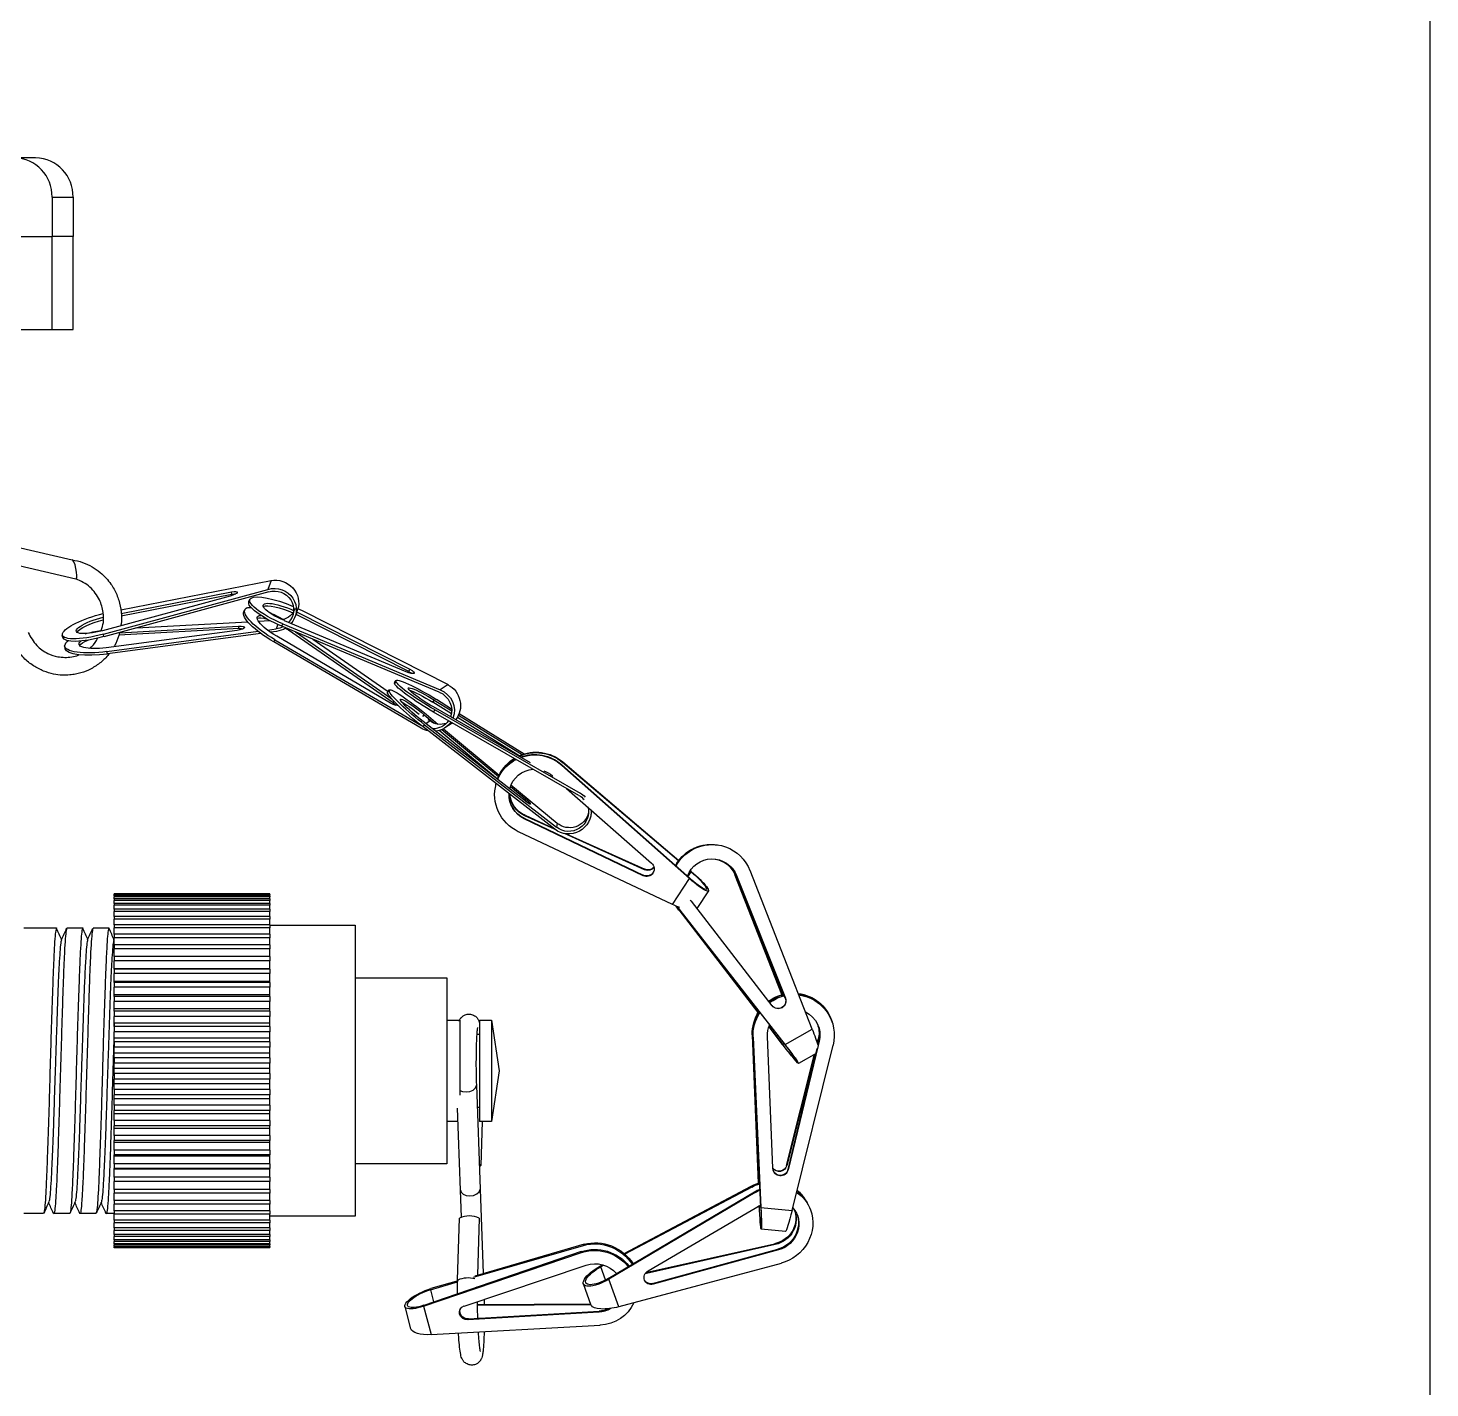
# Model space of a CAD drawing. Header units: millimetres. Extents: x 8981 to 59433, y 5244 to 14154.
# Drawn here: x 17029.5 to 17136.5, y 10704.1 to 10807.8 of the extents above; entities that cross this region are included whole.
import ezdxf

# ---------------------------------------------------------------- set-up
doc = ezdxf.new("R2010")
doc.units = ezdxf.units.MM
doc.layers.add('1实线层', color=7, linetype='Continuous', lineweight=30)

# ---------------------------------------------------------------- blocks, each defined once
blk = doc.blocks.new('G$C382E7B68')
at = {"layer": '1实线层', "color": 0, "linetype": 'Continuous', "lineweight": 25}
for p, q in [((26.15, 64.55), (24.56, 64.55)), ((27.41, 61.55), (27.41, 58.55)), ((27.41, 61.55), (29.01, 61.55)), ((29.01, 61.55), (29.01, 58.55)), ((25.03, 58.55), (27.41, 58.55)), ((29.01, 58.55), (27.41, 58.55)), ((27.41, 51.45), (27.41, 58.55)), ((29.01, 51.45), (29.01, 58.55)), ((25.03, 51.45), (27.41, 51.45)), ((27.41, 51.45), (29.01, 51.45)), ((21.04, 35.7), (28.95, 33.88)), ((29.22, 32.41), (21.31, 34.23)), ((32.65, 30.06), (44.11, 32.29)), ((44.11, 32.29), (43.87, 31.62)), ((40.98, 31.1), (31.26, 28.46)), ((31.32, 28.2), (43.87, 31.62)), ((43.93, 31.44), (31.36, 28.01)), ((32.68, 29.78), (41.09, 31.43)), ((41.13, 31.24), (32.68, 29.58)), ((41.13, 31.24), (41.09, 31.43)), ((42.03, 29.91), (42.11, 30.08)), ((42.29, 30.21), (42.14, 30.12)), ((42.42, 30.69), (42.5, 30.86)), ((46.13, 30.09), (45.95, 29.55)), ((46.54, 29.97), (57.61, 24.35)), ((33.84, 28.69), (42.34, 29.15)), ((43.15, 29.19), (44.02, 29.24)), ((44.62, 28.94), (44.5, 28.61)), ((44.92, 28.81), (45.01, 28.99)), ((45.01, 28.99), (57.01, 23.96)), ((54.41, 25.33), (45.13, 29.23)), ((46.03, 29.7), (46.11, 29.87)), ((54.62, 25.35), (46.03, 29.7)), ((46.11, 29.87), (54.7, 25.52)), ((28.23, 27.94), (28.19, 28.13)), ((31.36, 28.01), (31.32, 28.2)), ((41.52, 28.49), (31.53, 27.17)), ((31.59, 26.88), (43.12, 28.42)), ((43.34, 28.25), (31.63, 26.69)), ((41.67, 28.63), (32.5, 28.12)), ((32.54, 28.31), (41.63, 28.82)), ((41.67, 28.63), (41.63, 28.82)), ((43.84, 28.52), (44.5, 28.61)), ((44.53, 28.41), (44.06, 28.35)), ((53.22, 22.94), (44.54, 28.05)), ((56.94, 23.78), (44.92, 28.81)), ((45.44, 28.51), (45.47, 28.58)), ((53.43, 22.96), (45.44, 28.51)), ((45.97, 28.38), (53.31, 23.27)), ((47.3, 27.82), (53.03, 23.82)), ((28.42, 27.49), (28.36, 27.32)), ((28.41, 27.09), (28.37, 27.28)), ((31.63, 26.69), (31.59, 26.88)), ((44.32, 27.61), (44.41, 27.78)), ((55.55, 21.03), (44.32, 27.61)), ((44.41, 27.78), (55.53, 21.26)), ((53.59, 24.6), (53.64, 24.67)), ((54.62, 25.35), (54.7, 25.52)), ((53, 23.77), (53.05, 23.84)), ((53.13, 23.95), (53.12, 23.87)), ((53.53, 24.51), (53.52, 24.44)), ((57.61, 24.35), (57.01, 23.96)), ((53.43, 22.96), (53.49, 23.08)), ((56.45, 23.01), (56.56, 23.17)), ((57.87, 22.13), (56.45, 23.01)), ((63.91, 18.39), (56.49, 22.65)), ((56.56, 23.17), (57.89, 22.35)), ((56.73, 23.23), (57.88, 22.51)), ((55.69, 21.93), (55.78, 22.06)), ((63.49, 15.48), (55.71, 21.54)), ((55.78, 22.06), (56.56, 21.41)), ((56.24, 21.58), (55.92, 21.37)), ((55.93, 22.1), (56.84, 21.34)), ((56.06, 21.7), (56.24, 21.58)), ((56.5, 22.26), (56.62, 22.42)), ((67.59, 15.9), (56.5, 22.26)), ((56.62, 22.42), (67.69, 16.07)), ((63.03, 18.92), (58.32, 21.85)), ((58.41, 22.02), (63.25, 19.02)), ((58.46, 22.15), (63.41, 19.07)), ((55.7, 21.13), (55.82, 21.29)), ((65.75, 13.32), (55.7, 21.13)), ((55.82, 21.29), (65.87, 13.47)), ((61.38, 17.14), (56.93, 20.85)), ((57.14, 20.93), (61.46, 17.34)), ((57.26, 20.99), (61.51, 17.45)), ((57.84, 21.36), (57.36, 21.05)), ((66.29, 18.19), (66.3, 18.23)), ((76.02, 9.55), (66.29, 18.19)), ((66.3, 18.23), (76.04, 9.58)), ((66.35, 18.42), (66.36, 18.46)), ((75.18, 10.9), (66.35, 18.42)), ((66.36, 18.46), (75.2, 10.93)), ((61.55, 17.52), (61.87, 18.01)), ((65.56, 17.39), (65.61, 17.35)), ((61.25, 16.68), (61.26, 16.71)), ((62.37, 16.58), (63.51, 15.64)), ((62.41, 16.7), (65.92, 13.78)), ((66.65, 16.43), (73.13, 10.74)), ((67.7, 16.08), (67.69, 16.07)), ((63.43, 15.52), (63.51, 15.64)), ((63.41, 14.12), (63.42, 14.16)), ((72.49, 9.77), (63.41, 14.12)), ((63.42, 14.16), (72.5, 9.81)), ((63.47, 14.35), (63.48, 14.38)), ((65.73, 13.33), (63.47, 14.35)), ((63.48, 14.38), (65.62, 13.41)), ((68.54, 14.68), (68.51, 14.42)), ((74.73, 7.58), (62.97, 13.13)), ((65.92, 13.78), (65.87, 13.47)), ((72.6, 10.23), (66.49, 12.99)), ((66.61, 12.97), (72.61, 10.26)), ((75.91, 11.6), (76.42, 11.89)), ((78.15, 12.12), (78.16, 12.12)), ((78.2, 12.11), (78.22, 12.11)), ((72.49, 9.77), (72.5, 9.81)), ((72.6, 10.23), (72.61, 10.26)), ((75.91, 9.69), (76.16, 10.07)), ((76.16, 10.07), (76.07, 10.14)), ((76.09, 10.17), (76.16, 10.11)), ((79.53, 9.8), (79.52, 9.8)), ((83.07, 0.7), (79.52, 9.8)), ((79.53, 9.8), (83.08, 0.7)), ((79.61, 9.78), (79.6, 9.79)), ((83.33, 0.44), (79.6, 9.79)), ((79.61, 9.78), (83.34, 0.44)), ((85.39, -1.93), (80.64, 10.17)), ((74.73, 7.58), (76.02, 9.55)), ((77.47, 8.61), (76.59, 7.28)), ((44.02, 8.39), (32.15, 8.39)), ((32.15, 8.36), (32.15, 8.39)), ((44.02, 8.36), (32.15, 8.36)), ((32.15, 8.36), (32.15, 8.33)), ((44.02, 8.33), (32.15, 8.33)), ((32.15, 8.23), (32.15, 8.33)), ((44.02, 8.23), (32.15, 8.23)), ((32.15, 8.23), (32.15, 8.16)), ((44.02, 8.16), (32.15, 8.16)), ((32.15, 8), (32.15, 8.16)), ((44.02, 8), (32.15, 8)), ((32.15, 8), (32.15, 7.89)), ((44.02, 7.89), (32.15, 7.89)), ((32.15, 7.66), (32.15, 7.89)), ((44.02, 7.66), (32.15, 7.66)), ((32.15, 7.66), (32.15, 7.52)), ((44.02, 7.52), (32.15, 7.52)), ((32.15, 7.21), (32.15, 7.52)), ((44.02, 8.36), (44.02, 8.39)), ((44.02, 8.36), (44.02, 8.33)), ((44.02, 8.23), (44.02, 8.33)), ((44.02, 8.23), (44.02, 8.16)), ((44.02, 8), (44.02, 8.16)), ((44.02, 8), (44.02, 7.89)), ((44.02, 7.66), (44.02, 7.89)), ((44.02, 7.66), (44.02, 7.52)), ((44.02, 7.21), (44.02, 7.52)), ((82.32, -0.15), (76.17, 7.83)), ((44.02, 7.21), (32.15, 7.21)), ((32.15, 7.21), (32.15, 7.04)), ((44.02, 7.04), (32.15, 7.04)), ((32.15, 6.67), (32.15, 7.04)), ((44.02, 6.67), (32.15, 6.67)), ((32.15, 6.67), (32.15, 6.46)), ((44.02, 6.46), (32.15, 6.46)), ((32.15, 6.03), (32.15, 6.46)), ((44.02, 7.21), (44.02, 7.04)), ((44.02, 6.67), (44.02, 7.04)), ((44.02, 6.67), (44.02, 6.46)), ((44.02, 6.03), (44.02, 6.46)), ((75.23, 7.16), (75.21, 7.16)), ((75.21, 7.16), (81.26, -0.68)), ((81.26, -0.67), (75.23, 7.16)), ((75.31, 7.15), (75.3, 7.15)), ((75.3, 7.15), (83.31, -3.12)), ((83.31, -3.11), (75.31, 7.15)), ((25.25, 5.79), (25.75, 5.79)), ((25.75, 5.79), (26.54, 5.79)), ((26.54, 5.79), (27.75, 5.79)), ((28.54, 5.79), (29.75, 5.79)), ((30.54, 5.79), (31.75, 5.79)), ((44.02, 6.03), (32.15, 6.03)), ((32.15, 6.03), (32.15, 5.8)), ((44.02, 5.8), (32.15, 5.8)), ((32.15, 5.31), (32.15, 5.8)), ((44.02, 6.03), (44.02, 5.8)), ((44.02, 5.99), (50.52, 5.99)), ((44.02, 5.31), (44.02, 5.8)), ((50.52, 5.99), (50.52, -16.21)), ((32.12, 4.89), (32.15, 4.95)), ((44.02, 5.31), (32.15, 5.31)), ((32.15, 5.31), (32.15, 5.04)), ((44.02, 5.04), (32.15, 5.04)), ((32.15, 4.49), (32.15, 5.04)), ((44.02, 4.49), (32.15, 4.49)), ((32.15, 4.49), (32.15, 4.2)), ((44.02, 5.31), (44.02, 5.04)), ((44.02, 4.49), (44.02, 5.04)), ((44.02, 4.49), (44.02, 4.2)), ((44.02, 4.2), (32.15, 4.2)), ((32.15, 3.61), (32.15, 4.2)), ((44.02, 3.61), (32.15, 3.61)), ((32.15, 3.61), (32.15, 3.29)), ((44.02, 3.29), (32.15, 3.29)), ((32.15, 2.67), (32.15, 3.29)), ((44.02, 3.61), (44.02, 4.2)), ((44.02, 3.61), (44.02, 3.29)), ((44.02, 2.67), (44.02, 3.29)), ((44.02, 2.67), (32.15, 2.67)), ((32.15, 2.65), (32.15, 2.67)), ((44.02, 2.65), (32.15, 2.65)), ((32.15, 2.65), (32.15, 2.31)), ((44.02, 2.31), (32.15, 2.31)), ((32.15, 1.71), (32.15, 2.31)), ((44.02, 2.65), (44.02, 2.67)), ((44.02, 2.65), (44.02, 2.31)), ((44.02, 1.71), (44.02, 2.31)), ((44.02, 1.71), (32.15, 1.71)), ((32.15, 1.63), (32.15, 1.71)), ((44.02, 1.63), (32.15, 1.63)), ((32.15, 1.63), (32.15, 1.27)), ((44.02, 1.27), (32.15, 1.27)), ((32.15, 0.69), (32.15, 1.27)), ((44.02, 1.63), (44.02, 1.71)), ((44.02, 1.63), (44.02, 1.27)), ((44.02, 0.69), (44.02, 1.27)), ((50.52, 1.99), (57.52, 1.99)), ((57.52, 1.99), (57.52, -12.21)), ((44.02, 0.69), (32.15, 0.69)), ((32.15, 0.55), (32.15, 0.69)), ((44.02, 0.55), (32.15, 0.55)), ((32.15, 0.55), (32.15, 0.17)), ((44.02, 0.17), (32.15, 0.17)), ((32.15, -0.38), (32.15, 0.17)), ((44.02, 0.55), (44.02, 0.69)), ((44.02, 0.55), (44.02, 0.17)), ((44.02, -0.38), (44.02, 0.17)), ((83.34, 0.44), (83.33, 0.44)), ((84.33, 0.76), (84.54, 0.74)), ((84.36, 0.68), (84.56, 0.66)), ((44.02, -0.38), (32.15, -0.38)), ((32.15, -0.57), (32.15, -0.38)), ((44.02, -0.57), (32.15, -0.57)), ((32.15, -0.57), (32.15, -0.96)), ((44.02, -0.96), (32.15, -0.96)), ((32.15, -1.48), (32.15, -0.96)), ((44.02, -0.57), (44.02, -0.38)), ((44.02, -0.57), (44.02, -0.96)), ((44.02, -1.48), (44.02, -0.96)), ((44.02, -1.48), (32.15, -1.48)), ((32.15, -1.73), (32.15, -1.48)), ((44.02, -1.73), (32.15, -1.73)), ((32.15, -1.73), (32.15, -2.13)), ((44.02, -2.13), (32.15, -2.13)), ((32.15, -2.62), (32.15, -2.13)), ((44.02, -1.73), (44.02, -1.48)), ((44.02, -1.73), (44.02, -2.13)), ((44.02, -2.62), (44.02, -2.13)), ((57.52, -1.25), (58.52, -1.25)), ((58.52, -1.25), (58.52, -6.96)), ((60.02, -1.25), (60.92, -1.25)), ((60.02, -1.25), (60.02, -8.98)), ((60.92, -1.25), (61.52, -5.11)), ((60.92, -1.25), (60.92, -8.98)), ((83.13, -3.1), (82.09, -1.75)), ((82.09, -1.76), (83.11, -3.08)), ((83.31, -3.11), (85.39, -1.93)), ((86.85, -1.24), (86.86, -1.26)), ((86.89, -1.37), (86.9, -1.39)), ((44.02, -2.62), (32.15, -2.62)), ((32.15, -2.91), (32.15, -2.62)), ((44.02, -2.91), (32.15, -2.91)), ((32.15, -2.91), (32.15, -3.32)), ((44.02, -2.91), (44.02, -2.62)), ((44.02, -2.91), (44.02, -3.32)), ((59.8, -2.31), (60.02, -2.31)), ((80.83, -2.4), (80.82, -2.38)), ((80.82, -2.38), (81.28, -13.69)), ((81.29, -13.69), (80.83, -2.4)), ((80.88, -2.56), (80.87, -2.54)), ((80.87, -2.54), (81.47, -15.54)), ((81.47, -15.55), (80.88, -2.56)), ((82.38, -12.55), (81.98, -2.5)), ((83.13, -3.1), (83.24, -3.04)), ((85.84, -3.19), (83.55, -12.67)), ((83.85, -15.78), (86.98, -3.15)), ((85.78, -2.99), (85.85, -2.7)), ((85.86, -2.72), (85.79, -3.02)), ((85.84, -3.16), (85.91, -2.86)), ((85.92, -2.88), (85.84, -3.18)), ((85.86, -2.72), (85.85, -2.7)), ((85.92, -2.88), (85.91, -2.86)), ((44.02, -3.32), (32.15, -3.32)), ((32.15, -3.77), (32.15, -3.32)), ((44.02, -3.77), (32.15, -3.77)), ((32.15, -4.12), (32.15, -3.77)), ((44.02, -4.12), (32.15, -4.12)), ((32.15, -4.12), (32.15, -4.53)), ((44.02, -3.77), (44.02, -3.32)), ((44.02, -4.12), (44.02, -3.77)), ((44.02, -4.12), (44.02, -4.53)), ((83.43, -12.33), (85.56, -3.85)), ((85.58, -3.84), (83.44, -12.35)), ((83.54, -12.64), (85.77, -3.42)), ((85.68, -3.78), (84.34, -4.55)), ((44.02, -4.53), (32.15, -4.53)), ((32.15, -4.93), (32.15, -4.53)), ((44.02, -4.93), (32.15, -4.93)), ((32.15, -5.33), (32.15, -4.93)), ((44.02, -5.33), (32.15, -5.33)), ((32.15, -5.33), (32.15, -5.74)), ((44.02, -4.93), (44.02, -4.53)), ((44.02, -5.33), (44.02, -4.93)), ((44.02, -5.33), (44.02, -5.74)), ((61.52, -5.11), (60.92, -8.98)), ((44.02, -5.74), (32.15, -5.74)), ((32.15, -6.1), (32.15, -5.74)), ((44.02, -6.1), (32.15, -6.1)), ((32.15, -6.54), (32.15, -6.1)), ((44.02, -6.1), (44.02, -5.74)), ((44.02, -6.54), (44.02, -6.1)), ((59.77, -6.2), (60.06, -14.14)), ((44.02, -6.54), (32.15, -6.54)), ((32.15, -6.54), (32.15, -6.95)), ((44.02, -6.95), (32.15, -6.95)), ((32.15, -7.26), (32.15, -6.95)), ((44.02, -7.26), (32.15, -7.26)), ((32.15, -7.73), (32.15, -7.26)), ((44.02, -6.54), (44.02, -6.95)), ((44.02, -7.26), (44.02, -6.95)), ((44.02, -7.73), (44.02, -7.26)), ((44.02, -7.73), (32.15, -7.73)), ((32.15, -7.73), (32.15, -8.14)), ((44.02, -8.14), (32.15, -8.14)), ((32.15, -8.4), (32.15, -8.14)), ((44.02, -8.4), (32.15, -8.4)), ((32.15, -8.91), (32.15, -8.4)), ((44.02, -7.73), (44.02, -8.14)), ((44.02, -8.4), (44.02, -8.14)), ((44.02, -8.91), (44.02, -8.4)), ((58.56, -14.22), (58.34, -7.96)), ((60.02, -7.91), (59.83, -7.91)), ((44.02, -8.91), (32.15, -8.91)), ((32.15, -8.91), (32.15, -9.3)), ((44.02, -9.3), (32.15, -9.3)), ((32.15, -9.51), (32.15, -9.3)), ((44.02, -9.51), (32.15, -9.51)), ((32.15, -10.06), (32.15, -9.51)), ((44.02, -8.91), (44.02, -9.3)), ((44.02, -9.51), (44.02, -9.3)), ((44.02, -10.06), (44.02, -9.51)), ((58.37, -8.98), (57.52, -8.98)), ((60.92, -8.98), (60.02, -8.98)), ((60.22, -8.98), (60.12, -12.34)), ((44.02, -10.06), (32.15, -10.06)), ((32.15, -10.06), (32.15, -10.44)), ((44.02, -10.44), (32.15, -10.44)), ((32.15, -10.59), (32.15, -10.44)), ((44.02, -10.59), (32.15, -10.59)), ((32.15, -11.16), (32.15, -10.59)), ((44.02, -10.06), (44.02, -10.44)), ((44.02, -10.59), (44.02, -10.44)), ((44.02, -11.16), (44.02, -10.59)), ((44.02, -11.16), (32.15, -11.16)), ((32.15, -11.16), (32.15, -11.53)), ((44.02, -11.53), (32.15, -11.53)), ((32.15, -11.63), (32.15, -11.53)), ((44.02, -11.63), (32.15, -11.63)), ((32.15, -12.22), (32.15, -11.63)), ((44.02, -11.16), (44.02, -11.53)), ((44.02, -11.63), (44.02, -11.53)), ((44.02, -12.22), (44.02, -11.63)), ((44.02, -12.22), (32.15, -12.22)), ((32.15, -12.22), (32.15, -12.57)), ((44.02, -12.57), (32.15, -12.57)), ((32.15, -12.61), (32.15, -12.57)), ((44.02, -12.61), (32.15, -12.61)), ((32.15, -13.22), (32.15, -12.61)), ((44.02, -12.22), (44.02, -12.57)), ((44.02, -12.61), (44.02, -12.57)), ((44.02, -13.22), (44.02, -12.61)), ((57.52, -12.21), (50.52, -12.21)), ((83.44, -12.35), (83.43, -12.33)), ((83.55, -12.67), (83.54, -12.64)), ((44.02, -13.22), (32.15, -13.22)), ((32.15, -13.22), (32.15, -13.55)), ((44.02, -13.55), (32.15, -13.55)), ((32.15, -14.16), (32.15, -13.55)), ((44.02, -13.22), (44.02, -13.55)), ((44.02, -14.16), (44.02, -13.55)), ((44.02, -14.16), (32.15, -14.16)), ((32.15, -14.16), (32.15, -14.46)), ((44.02, -14.46), (32.15, -14.46)), ((32.15, -15.02), (32.15, -14.46)), ((44.02, -14.16), (44.02, -14.46)), ((44.02, -15.02), (44.02, -14.46)), ((58.63, -16.29), (58.56, -14.22)), ((60.06, -14.14), (60.29, -20.58)), ((69.82, -20.96), (80.99, -14.34)), ((81.03, -14.4), (69.87, -21.02)), ((71.03, -19.05), (80.73, -13.92)), ((80.77, -13.98), (71.09, -19.1)), ((80.73, -13.92), (80.77, -13.98)), ((80.99, -14.34), (81.03, -14.4)), ((84.82, -14.91), (84.86, -14.97)), ((26.75, -16.01), (25.25, -16.01)), ((28.75, -16.01), (27.54, -16.01)), ((30.75, -16.01), (29.54, -16.01)), ((32.15, -16.01), (31.54, -16.01)), ((44.02, -15.02), (32.15, -15.02)), ((32.15, -15.02), (32.15, -15.29)), ((44.02, -15.29), (32.15, -15.29)), ((32.15, -15.8), (32.15, -15.29)), ((44.02, -15.8), (32.15, -15.8)), ((32.15, -15.8), (32.15, -16.05)), ((44.02, -15.02), (44.02, -15.29)), ((44.02, -15.8), (44.02, -15.29)), ((44.02, -15.8), (44.02, -16.05)), ((72.87, -20.37), (81.46, -15.34)), ((81.47, -15.55), (83.85, -15.78)), ((84.99, -15.18), (85.03, -15.24)), ((44.02, -16.05), (32.15, -16.05)), ((32.15, -16.5), (32.15, -16.05)), ((44.02, -16.5), (32.15, -16.5)), ((32.15, -16.5), (32.15, -16.71)), ((44.02, -16.71), (32.15, -16.71)), ((32.15, -17.1), (32.15, -16.71)), ((44.02, -17.1), (32.15, -17.1)), ((32.15, -17.1), (32.15, -17.29)), ((44.02, -16.5), (44.02, -16.05)), ((50.52, -16.21), (44.02, -16.21)), ((44.02, -16.5), (44.02, -16.71)), ((44.02, -17.1), (44.02, -16.71)), ((44.02, -17.1), (44.02, -17.29)), ((58.34, -21.07), (58.49, -16.36)), ((59.99, -16.35), (59.86, -20.71)), ((44.02, -17.29), (32.15, -17.29)), ((32.15, -17.61), (32.15, -17.29)), ((44.02, -17.61), (32.15, -17.61)), ((32.15, -17.61), (32.15, -17.76)), ((44.02, -17.76), (32.15, -17.76)), ((32.15, -18.02), (32.15, -17.76)), ((44.02, -18.02), (32.15, -18.02)), ((32.15, -18.02), (32.15, -18.13)), ((44.02, -18.13), (32.15, -18.13)), ((32.15, -18.32), (32.15, -18.13)), ((44.02, -17.61), (44.02, -17.29)), ((44.02, -17.61), (44.02, -17.76)), ((44.02, -18.02), (44.02, -17.76)), ((44.02, -18.02), (44.02, -18.13)), ((44.02, -18.32), (44.02, -18.13)), ((83.35, -17.37), (81.49, -17.19)), ((44.02, -18.32), (32.15, -18.32)), ((32.15, -18.32), (32.15, -18.4)), ((44.02, -18.4), (32.15, -18.4)), ((32.15, -18.52), (32.15, -18.4)), ((44.02, -18.52), (32.15, -18.52)), ((32.15, -18.52), (32.15, -18.56)), ((44.02, -18.56), (32.15, -18.56)), ((32.15, -18.61), (32.15, -18.56)), ((44.02, -18.61), (32.15, -18.61)), ((44.02, -18.61), (32.15, -18.61)), ((32.15, -18.61), (32.15, -18.61)), ((44.02, -18.32), (44.02, -18.4)), ((44.02, -18.52), (44.02, -18.4)), ((44.02, -18.52), (44.02, -18.56)), ((44.02, -18.61), (44.02, -18.56)), ((44.02, -18.61), (44.02, -18.61)), ((55.74, -23.08), (67.72, -18.99)), ((67.75, -18.91), (55.76, -23.01)), ((59.56, -20.86), (67.95, -18.43)), ((67.98, -18.35), (59.65, -20.77)), ((67.72, -18.99), (67.75, -18.91)), ((67.95, -18.43), (67.98, -18.35)), ((72.7, -20.51), (82.52, -18.31)), ((82.56, -18.37), (72.74, -20.57)), ((73.21, -21.34), (82.77, -18.72)), ((82.81, -18.78), (73.25, -21.4)), ((82.52, -18.31), (82.56, -18.37)), ((82.77, -18.72), (82.81, -18.78)), ((58.85, -23.06), (68.14, -19.94)), ((69.24, -20), (69.4, -19.91)), ((69.5, -19.94), (69.27, -20.07)), ((69.63, -21.07), (69.27, -20.07)), ((83.01, -19.81), (70.64, -23.13)), ((56.26, -21.82), (58.34, -21.21)), ((58.37, -21.14), (56.3, -21.73)), ((68.53, -23.01), (67.93, -21.37)), ((70.64, -23.13), (69.87, -21.02)), ((72.7, -20.51), (72.74, -20.57)), ((73.21, -21.34), (73.25, -21.4)), ((56.26, -21.82), (56.51, -22.75)), ((59.84, -21.58), (59.84, -21.61)), ((54.78, -24.8), (54.33, -23.1)), ((55.74, -23.08), (56.32, -25.24)), ((69.1, -23.52), (59.13, -24.12)), ((59.17, -24.04), (69.13, -23.44)), ((59.84, -22.94), (68.49, -22.9)), ((68.52, -22.98), (59.84, -23.02)), ((69.1, -23.52), (69.13, -23.44)), ((56.32, -25.24), (69.2, -24.53)), ((59.13, -24.12), (59.17, -24.04)), ((59.86, -23.98), (60.23, -23.98))]:
    blk.add_line(p, q, dxfattribs=at)
at = {"layer": '1实线层', "color": 0, "linetype": 'Continuous', "lineweight": 25, "flags": 128}
for points in [[(29.22, 32.42), (29.25, 32.42), (29.29, 32.5), (29.3, 32.67), (29.28, 32.92), (29.23, 33.21), (29.16, 33.48), (29.07, 33.71), (28.99, 33.85), (28.94, 33.88)], [(58.52, -6.62), (58.71, -6.69), (58.99, -6.73), (59.28, -6.68), (59.53, -6.58), (59.7, -6.42), (59.77, -6.23), (59.77, -6.2)], [(60.01, -12.4), (60.08, -12.37), (60.11, -12.33), (60.04, -12.29), (60, -12.27)], [(58.56, -14.22), (58.61, -14.37), (58.76, -14.53), (58.99, -14.63), (59.28, -14.66), (59.56, -14.62), (59.81, -14.51), (59.99, -14.35), (60.06, -14.17), (60.06, -14.14)]]:
    blk.add_lwpolyline(points, dxfattribs=at)
at = {"layer": '1实线层', "color": 0, "linetype": 'Continuous', "lineweight": 25}
for centre, radius, start, end in [((24.48, 61.62), 2.93, 358.6098, 88.5388), ((26.08, 61.62), 2.93, 358.6098, 88.5388), ((59.25, -18.02), 1.83, 66.0262, 114.5016), ((59.13, -22.91), 1.99, 74.7016, 113.2304)]:
    blk.add_arc(centre, radius, start, end, dxfattribs=at)
at = {"layer": '1实线层', "color": 0, "linetype": 'Continuous', "lineweight": 25, "extrusion": (0, 0, -1)}
for centre, major_axis, ratio, start_param, end_param in [((44.55, 30.7), (-1.41, 0.97), 0.924207, 0.737023, 2.89346), ((40.96, 31.25), (-0.573, -0.16), 0.246537, 1.879304, 4.742878), ((41, 31.06), (-0.573, -0.16), 0.246537, 1.879304, 2.440675), ((45.37, 29.67), (-2.87, 1.18), 0.246537, 0.169498, 1.622284), ((44.32, 30.04), (-1.69, -0.31), 0.956061, 1.479945, 4.02862), ((44.32, 30.04), (-1.49, -0.27), 0.956061, 1.479945, 4.039926), ((44.8, 28.51), (-2.68, 1.58), 0.266878, 4.70053, 6.321057), ((45.29, 29.49), (-2.87, 1.18), 0.246537, 4.737253, 6.300717), ((44.8, 28.51), (-2.68, 1.58), 0.266878, 0.227678, 0.450724), ((45.37, 29.67), (-2.87, 1.18), 0.246537, 4.737253, 6.452683), ((45.37, 29.67), (-1.85, 0.76), 0.246537, 4.742878, 8.025221), ((45.29, 29.49), (-1.85, 0.76), 0.246537, 0.214296, 1.732911), ((44.55, 30.7), (-1.24, 0.85), 0.924207, 2.89346, 3.862467), ((45.37, 29.67), (-2.87, 1.18), 0.246537, 1.744927, 1.884928), ((31.19, 28.96), (-2.99, -0.84), 0.246537, 0.169498, 1.680761), ((31.19, 28.96), (-1.93, -0.54), 0.246537, 4.742878, 7.986936), ((31.23, 28.77), (-1.93, -0.54), 0.246537, 0.214296, 1.685058), ((44.71, 28.34), (-2.68, 1.58), 0.266878, 4.70053, 6.263993), ((44.8, 28.51), (-1.73, 1.02), 0.266878, 4.706154, 6.703345), ((44.71, 28.34), (-1.73, 1.02), 0.266878, 0.162391, 0.871992), ((44.8, 28.51), (-2.68, 1.58), 0.266878, 1.089783, 1.507644), ((31.19, 28.96), (-2.99, -0.84), 0.246537, 4.737253, 6.452683), ((31.23, 28.77), (-2.99, -0.84), 0.246537, 4.737253, 6.300717), ((31.45, 27.69), (-3.08, -0.4), 0.266878, 1.089783, 1.506408), ((41.49, 28.64), (-0.59, -0.077), 0.266878, 1.842581, 4.706154), ((41.53, 28.45), (-0.59, -0.077), 0.266878, 1.842581, 2.468843), ((44.32, 30.04), (-1.49, -0.27), 0.956061, 4.39854, 4.761148), ((44.32, 30.04), (-1.69, -0.31), 0.956061, 4.332099, 4.761148), ((44.71, 28.34), (-1.73, 1.02), 0.266878, 1.70873, 1.842581), ((31.45, 27.69), (-3.08, -0.4), 0.266878, 4.70053, 6.321057), ((31.49, 27.5), (-3.08, -0.4), 0.266878, 4.70053, 6.263993), ((31.45, 27.69), (-3.08, -0.4), 0.266878, 0.227678, 0.450724), ((31.45, 27.69), (-1.99, -0.26), 0.266878, 4.706154, 6.703345), ((31.49, 27.5), (-1.99, -0.26), 0.266878, 0.162391, 0.871992), ((30.75, -13.07), (22.88, 37.72), 0.003709, 0.00857, 0.103473), ((30.75, -13.07), (22.88, 37.72), 0.003709, 6.196852, 6.291755), ((56.29, 23.05), (-2.66, 1.61), 0.121824, 4.515075, 6.230505), ((56.29, 23.05), (-2.66, 1.61), 0.121824, 6.230505, 7.945936), ((54.48, 25.46), (-0.551, 0.227), 0.246537, 1.879304, 4.742878), ((54.39, 25.29), (-0.551, 0.227), 0.246537, 1.879304, 2.440675), ((55.41, 21.81), (-2.41, 1.97), 0.113367, 4.498546, 6.213977), ((80.95, 57.93), (27.96, 34.18), 0.004867, 3.149551, 3.244454), ((80.95, 57.93), (27.96, 34.18), 0.004867, 3.054648, 3.149551), ((55.41, 21.81), (-2.41, 1.97), 0.113367, 6.213977, 6.275227), ((55.53, 21.97), (-2.41, 1.97), 0.113367, 4.498546, 6.119074), ((55.53, 21.97), (-2.41, 1.97), 0.113367, 0.025694, 1.646222), ((56.18, 22.89), (-2.66, 1.61), 0.121824, 4.515075, 6.135602), ((56.29, 23.05), (-1.71, 1.04), 0.121824, 4.520699, 7.940311), ((56.18, 22.89), (-1.71, 1.04), 0.121824, 0.427262, 1.657126), ((56.39, 22.44), (-1.34, 0.7), 0.956061, 1.479945, 3.01934), ((56.39, 22.44), (-1.52, 0.8), 0.956061, 1.479945, 3.038539), ((56.97, 22.82), (-0.51, 1.63), 0.924207, 0.737023, 2.597598), ((53.3, 23.08), (-0.513, 0.303), 0.266878, 3.246583, 4.706154), ((53.21, 22.91), (-0.513, 0.303), 0.266878, 1.842581, 2.468843), ((55.53, 21.97), (-1.55, 1.27), 0.113367, 4.504171, 7.923783), ((55.41, 21.81), (-1.55, 1.27), 0.113367, 0.444191, 1.483103), ((56.97, 22.82), (-0.45, 1.44), 0.924207, 3.100465, 4.018226), ((56.39, 22.44), (-1.34, 0.7), 0.956061, 3.250601, 4.219948), ((56.39, 22.44), (-1.52, 0.8), 0.956061, 3.242355, 4.084893), ((56.97, 22.82), (-0.51, 1.63), 0.924207, 2.814511, 2.89346), ((56.39, 22.44), (-1.52, 0.8), 0.956061, 4.414745, 4.761148), ((64.32, 16.16), (-3.1, -0.12), 0.978556, 1.16888, 2.324978), ((64.31, 16.13), (-3.1, -0.12), 0.978556, 1.18184, 2.324978), ((64.26, 15.91), (-2.48, 1.88), 0.984732, 6.216976, 6.720843), ((64.32, 16.16), (-3.1, -0.12), 0.978556, 0.609547, 1.043211), ((64.26, 15.94), (-2.48, 1.88), 0.984732, 0.028694, 0.425086), ((64.31, 16.13), (-3.1, -0.12), 0.978556, 0.70445, 1.055227), ((64.26, 15.94), (-2.48, 1.88), 0.984732, 0.557671, 1.649221), ((64.26, 15.91), (-2.48, 1.88), 0.984732, 0.571512, 1.649221), ((64.32, 16.16), (-3.1, -0.12), 0.978556, 0.36098, 0.609547), ((64.31, 16.13), (-3.1, -0.12), 0.978556, 0.371692, 0.514644), ((64.26, 15.91), (-2.48, 1.88), 0.984732, 6.027069, 6.216976), ((64.26, 15.94), (-2.48, 1.88), 0.984732, 6.016572, 6.122073), ((66.03, 23.24), (4.68, 6.17), 0.028907, 3.452198, 3.547101), ((62.54, 8.84), (-0.35, 9.32), 0.19767, 5.918035, 6.012938), ((66.03, 23.24), (4.68, 6.17), 0.028907, 3.547101, 3.642004), ((62.54, 8.84), (-0.35, 9.32), 0.19767, 6.012938, 6.107841), ((64.26, 15.91), (-1.6, 1.21), 0.984732, 5.877677, 7.138553), ((64.26, 15.91), (-1.6, 1.21), 0.984732, 1.263285, 1.643597), ((64.26, 15.91), (-2.48, 1.88), 0.984732, 4.501546, 5.916036), ((64.26, 15.94), (-2.48, 1.88), 0.984732, 5.877677, 5.905131), ((64.31, 16.13), (-2, -0.08), 0.978556, 0.169484, 0.224372), ((64.32, 16.16), (-2, -0.08), 0.978556, 0.151149, 0.215752), ((66.82, 14.63), (-1.65, -0.43), 0.975383, 2.357128, 2.643733), ((64.26, 15.91), (-1.6, 1.21), 0.984732, 4.507171, 5.684113), ((64.26, 15.94), (-1.6, 1.21), 0.984732, 4.507171, 5.664852), ((64.31, 16.13), (-2, -0.08), 0.978556, 5.182927, 6.249653), ((64.32, 16.16), (-2, -0.08), 0.978556, 5.182927, 6.228205), ((63.43, 15.61), (-0.461, 0.377), 0.113367, 1.640597, 4.504171), ((66.82, 14.63), (-1.46, -0.38), 0.975383, 3.135722, 5.638332), ((66.82, 14.63), (-1.46, -0.38), 0.975383, 2.357128, 2.70269), ((66.82, 14.63), (-1.65, -0.43), 0.975383, 3.296432, 5.638332), ((66.86, 14.94), (-0.91, 1.21), 0.982936, 2.449138, 4.476627), ((66.86, 14.94), (-1.03, 1.37), 0.982936, 2.306823, 2.360944), ((77.66, 9.06), (1.42, 2.76), 0.994618, 5.291897, 5.961824), ((80.26, 8.66), (-4.75, 2.46), 0.511414, 0.321361, 0.416264), ((77.75, 9.05), (-2.13, 2.26), 0.99667, 0.238692, 1.954122), ((75.15, 9.45), (-2.77, -2.62), 0.313166, 2.232973, 2.327876), ((77.67, 9.06), (1.42, 2.76), 0.994618, 5.3868, 5.961824), ((77.74, 9.05), (-2.13, 2.26), 0.99667, 0.333595, 0.90862), ((72.74, 10.3), (-0.474, 0.36), 0.984732, 1.643597, 4.507171), ((77.66, 9.06), (1.42, 2.76), 0.994618, 4.735997, 5.291897), ((77.67, 9.06), (1.42, 2.76), 0.994618, 4.733877, 5.196994), ((77.75, 9.05), (-2.13, 2.26), 0.99667, 5.953623, 6.521878), ((77.74, 9.05), (-2.13, 2.26), 0.99667, 5.955753, 6.426975), ((77.75, 9.05), (-1.38, 1.46), 0.99667, 5.815761, 8.231683), ((80.26, 8.66), (-4.75, 2.46), 0.511414, 0.226458, 0.321361), ((75.15, 9.45), (-2.77, -2.62), 0.313166, 2.13807, 2.232973), ((77.66, 9.06), (0.92, 1.78), 0.994618, 5.961824, 7.001703), ((77.67, 9.06), (0.92, 1.78), 0.994618, 5.961824, 7.001703), ((77.74, 9.05), (-1.38, 1.46), 0.99667, 0.90862, 1.948498), ((72.75, 10.34), (-0.474, 0.36), 0.984732, 2.736084, 4.507171), ((72.85, 10.76), (-0.595, -0.023), 0.978556, 3.831919, 5.182927), ((72.86, 10.79), (-0.595, -0.023), 0.978556, 3.863712, 5.182927), ((76.18, 9.75), (-1.28, 1.14), 0.148218, 1.422157, 4.70336), ((76.18, 9.75), (-1.13, 1.01), 0.148218, 1.422157, 4.70336), ((74.9, 7.81), (-1.56, 0.72), 0.164265, 4.388942, 4.749365), ((77.75, 9.05), (-1.38, 1.46), 0.99667, 4.812072, 4.855715), ((77.66, 9.06), (1.42, 2.76), 0.994618, 3.576466, 3.689215), ((77.67, 9.06), (1.42, 2.76), 0.994618, 3.576466, 3.68754), ((77.74, 9.05), (-2.13, 2.26), 0.99667, 4.806447, 4.908101), ((77.75, 9.05), (-2.13, 2.26), 0.99667, 4.806447, 4.906487), ((83.91, -2.24), (-3.03, -0.66), 0.984467, 1.138882, 1.552827), ((83.92, -2.26), (-3.03, -0.66), 0.984467, 1.141401, 1.553211), ((83.97, -2.39), (1.24, 2.85), 0.996446, 5.23568, 5.63869), ((83.97, -2.41), (1.24, 2.85), 0.996446, 5.238191, 5.639535), ((82.79, 0.22), (-0.408, 0.433), 0.99667, 1.948498, 4.812072), ((82.77, 0.22), (-0.408, 0.433), 0.99667, 1.948498, 4.050212), ((85.67, -7.36), (-1.78, 8.14), 0.355986, 0.140079, 0.209181), ((83.91, -2.24), (-3.03, -0.66), 0.984467, 1.91307, 3.027314), ((83.97, -2.41), (1.24, 2.85), 0.996446, 5.999263, 7.686827), ((82.21, 2.71), (-3.67, 1.59), 0.352415, 3.874918, 3.941988), ((83.92, -2.26), (-3.03, -0.66), 0.984467, 1.9822, 3.027314), ((83.97, -2.39), (1.24, 2.85), 0.996446, 6.0663, 7.111414), ((83.91, -2.24), (-3.03, -0.66), 0.984467, 0.171867, 0.791994), ((83.92, -2.26), (-3.03, -0.66), 0.984467, 0.171867, 0.794707), ((83.97, -2.39), (1.24, 2.85), 0.996446, 4.255967, 4.891321), ((83.97, -2.41), (1.24, 2.85), 0.996446, 4.255967, 4.894006), ((83.97, -2.41), (0.8, 1.84), 0.996446, 0.055137, 1.398017), ((83.97, -2.41), (0.8, 1.84), 0.996446, 4.261591, 4.707554), ((85.33, -2.03), (-0.62, 1.6), 0.050526, 1.530317, 2.392522), ((83.91, -2.24), (-1.95, -0.43), 0.984467, 3.070652, 3.597103), ((83.92, -2.26), (-1.95, -0.43), 0.984467, 3.064512, 3.597103), ((83.97, -2.39), (0.8, 1.84), 0.996446, 0.828228, 1.398017), ((83.28, -3.19), (-1.06, 1.36), 0.040074, 1.543519, 4.824722), ((83.28, -3.19), (-0.93, 1.2), 0.040074, 1.543519, 4.824722), ((82.86, -12.19), (-0.58, -0.127), 0.984467, 3.597103, 5.85675), ((82.86, -12.21), (-0.58, -0.127), 0.984467, 3.597103, 5.877977), ((82.97, -12.53), (0.237, 0.546), 0.996446, 1.398017, 4.261591), ((82.96, -12.5), (0.237, 0.546), 0.996446, 1.398017, 3.969821), ((82.14, -16.47), (-2.92, -1.07), 0.935833, 1.426749, 1.65167), ((82.18, -16.53), (-2.92, -1.07), 0.935833, 1.426749, 1.640347), ((82.39, -16.87), (-2.32, -2.06), 0.927246, 1.776486, 1.925708), ((82.43, -16.93), (-2.32, -2.06), 0.927246, 1.776486, 1.913868), ((82.43, -16.93), (-2.32, -2.06), 0.927246, 2.888424, 3.491916), ((82.39, -16.87), (-2.32, -2.06), 0.927246, 2.906884, 3.304593), ((82.14, -16.47), (-2.92, -1.07), 0.935833, 2.64685, 2.954857), ((82.18, -16.53), (-2.92, -1.07), 0.935833, 2.627979, 2.997762), ((81.41, -15.47), (-0.08, 1.72), 0.033943, 1.616665, 4.756683), ((81.41, -15.47), (-0.07, 1.51), 0.033943, 1.616665, 4.764974), ((82.14, -16.47), (-1.88, -0.69), 0.935833, 3.073754, 4.851985), ((82.18, -16.53), (-1.88, -0.69), 0.935833, 3.054707, 4.851985), ((82.39, -16.87), (-1.5, -1.33), 0.927246, 3.304593, 5.201722), ((82.43, -16.93), (-1.5, -1.33), 0.927246, 3.124094, 5.201722), ((82.43, -16.93), (-2.32, -2.06), 0.927246, 3.491916, 5.207346), ((83.75, -15.7), (0.41, 1.67), 0.065438, 1.602251, 3.132091), ((69.11, -21.15), (-2.71, 1.52), 0.882742, 0.716254, 2.110345), ((69.15, -21.07), (-2.71, 1.52), 0.882742, 0.716254, 2.127426), ((68.89, -21.68), (-3.01, 0.75), 0.916191, 0.95828, 2.273073), ((68.92, -21.6), (-3.01, 0.75), 0.916191, 0.95828, 2.290348), ((69.45, -20.57), (-1.5, -0.83), 0.348488, 4.626725, 7.907928), ((69.45, -20.57), (-1.33, -0.73), 0.348488, 4.626725, 7.907928), ((68.89, -21.68), (-1.95, 0.48), 0.916191, 0.963905, 2.247285), ((73.14, -20.85), (-0.445, -0.395), 0.927246, 5.201722, 8.065296), ((73.1, -20.79), (-0.445, -0.395), 0.927246, 5.201722, 6.446186), ((72.63, -20.03), (-0.559, -0.205), 0.935833, 4.851985, 5.011555), ((55.91, -22.44), (-1.58, -0.68), 0.31099, 4.955025, 8.236228), ((55.91, -22.44), (-1.39, -0.6), 0.31099, 4.955025, 8.236228), ((59.07, -23.57), (-0.578, 0.143), 0.916191, 4.383517, 7.24709), ((59.11, -23.49), (-0.578, 0.143), 0.916191, 4.383517, 6.425892), ((70.21, -22.64), (-1.68, -0.34), 0.329863, 4.522017, 6.232649), ((68.89, -21.68), (-1.95, 0.48), 0.916191, 3.902501, 4.383517), ((68.92, -21.6), (-1.95, 0.48), 0.916191, 4.016376, 4.383517), ((68.89, -21.68), (-3.01, 0.75), 0.916191, 3.284299, 4.389141), ((56.48, -24.57), (-1.71, -0.19), 0.381162, 4.850954, 6.224432)]:
    blk.add_ellipse(centre, major_axis=major_axis, ratio=ratio, start_param=start_param, end_param=end_param, dxfattribs=at)
at = {"layer": '1实线层', "color": 0, "linetype": 'Continuous', "lineweight": 25}
for points, knots in [([(28.94, 33.88), (29.21, 33.82), (29.74, 33.71), (30.46, 33.37), (31.06, 32.95), (31.53, 32.5), (31.88, 32.06), (32.22, 31.51), (32.53, 30.79), (32.7, 29.88), (32.74, 29.22), (32.66, 28.88), (32.65, 28.84)], [0, 0, 0, 0, 0.119723, 0.234898, 0.341578, 0.436516, 0.517401, 0.584463, 0.716193, 0.84995, 0.982627, 1, 1, 1, 1]), ([(31.14, 28.48), (31.21, 28.68), (31.37, 29.12), (31.33, 29.94), (31.05, 30.91), (30.46, 31.68), (29.8, 32.18), (29.41, 32.34), (29.22, 32.42)], [0, 0, 0, 0, 0.132238, 0.28783, 0.494762, 0.74045, 0.870641, 1, 1, 1, 1]), ([(25.58, 28.32), (25.77, 27.98), (26.14, 27.32), (27, 26.73), (27.76, 26.47), (28.55, 26.41), (29.11, 26.47), (29.45, 26.63), (29.47, 26.65)], [0, 0, 0, 0, 0.249056, 0.471615, 0.64379, 0.757433, 0.984479, 1, 1, 1, 1]), ([(30.27, 27.13), (30.32, 27.17), (30.59, 27.37), (30.76, 27.67), (30.89, 27.91)], [0, 0, 0, 0, 0.208866, 1, 1, 1, 1]), ([(32.54, 28.31), (32.52, 28.24), (32.46, 27.89), (32.3, 27.52), (32.13, 27.27), (32.11, 27.24)], [0, 0, 0, 0, 0.195434, 0.922298, 1, 1, 1, 1]), ([(31.75, 26.7), (31.74, 26.69), (31.57, 26.43), (31.12, 26.03), (30.41, 25.54), (29.74, 25.27), (29.19, 25.14), (28.72, 25.08), (28.16, 25.06), (27.48, 25.15), (26.73, 25.37), (25.96, 25.78), (25.22, 26.36), (24.85, 26.88), (24.66, 27.14)], [0, 0, 0, 0, 0.006852, 0.109448, 0.215597, 0.31881, 0.368499, 0.421888, 0.48985, 0.572177, 0.667449, 0.7731, 0.885428, 1, 1, 1, 1]), ([(27.75, 5.79), (27.73, 5.75), (27.69, 5.66), (27.62, 5.02), (27.56, 4.01), (27.5, 2.64), (27.44, 0.98), (27.37, -0.92), (27.31, -2.97), (27.25, -5.11), (27.19, -7.26), (27.13, -9.31), (27.06, -11.21), (27, -12.87), (26.94, -14.24), (26.88, -15.24), (26.81, -15.89), (26.77, -15.97), (26.75, -16.01)], [0, 0, 0, 0, 0.062233, 0.125194, 0.187668, 0.24969, 0.312602, 0.37527, 0.437186, 0.5, 0.562814, 0.62473, 0.687398, 0.75031, 0.812332, 0.874806, 0.937767, 1, 1, 1, 1]), ([(28.52, 5.72), (28.51, 5.69), (28.47, 5.61), (28.42, 5.01), (28.35, 4.01), (28.29, 2.64), (28.23, 0.98), (28.17, -0.92), (28.11, -2.97), (28.04, -5.11), (27.98, -7.26), (27.92, -9.31), (27.85, -11.21), (27.8, -12.69), (27.74, -14), (27.68, -15.08), (27.61, -15.82), (27.56, -16.09), (27.53, -15.97), (27.52, -15.95)], [0, 0, 0, 0, 0.041837, 0.104801, 0.167277, 0.229302, 0.292216, 0.354887, 0.416805, 0.479622, 0.542439, 0.604357, 0.667028, 0.729942, 0.771499, 0.840514, 0.910423, 0.979601, 1, 1, 1, 1]), ([(27.73, 5.77), (27.8, 5.62), (27.93, 5.33), (28.06, 5.04), (28.13, 4.9)], [0, 0, 0, 0, 0.5000076, 1, 1, 1, 1]), ([(28.12, 4.89), (28.19, 5.04), (28.32, 5.33), (28.46, 5.62), (28.52, 5.76)], [0, 0, 0, 0, 0.499965, 1, 1, 1, 1]), ([(29.75, 5.79), (29.73, 5.75), (29.69, 5.66), (29.62, 5.02), (29.56, 4.01), (29.5, 2.64), (29.44, 0.98), (29.37, -0.92), (29.31, -2.97), (29.25, -5.11), (29.19, -7.26), (29.13, -9.31), (29.06, -11.21), (29, -12.87), (28.94, -14.24), (28.88, -15.24), (28.81, -15.89), (28.77, -15.97), (28.75, -16.01)], [0, 0, 0, 0, 0.062233, 0.125194, 0.187668, 0.24969, 0.312602, 0.37527, 0.437186, 0.5, 0.562814, 0.62473, 0.687398, 0.75031, 0.812332, 0.874806, 0.937767, 1, 1, 1, 1]), ([(30.52, 5.72), (30.51, 5.69), (30.47, 5.61), (30.42, 5.01), (30.35, 4.01), (30.29, 2.64), (30.23, 0.98), (30.17, -0.92), (30.11, -2.97), (30.04, -5.11), (29.98, -7.26), (29.92, -9.31), (29.85, -11.21), (29.8, -12.69), (29.74, -14), (29.68, -15.08), (29.61, -15.82), (29.56, -16.09), (29.53, -15.97), (29.52, -15.95)], [0, 0, 0, 0, 0.041837, 0.104801, 0.167277, 0.229302, 0.292216, 0.354887, 0.416805, 0.479622, 0.542439, 0.604357, 0.667028, 0.729942, 0.771499, 0.840514, 0.910423, 0.979601, 1, 1, 1, 1]), ([(29.73, 5.77), (29.8, 5.62), (29.93, 5.33), (30.06, 5.04), (30.13, 4.9)], [0, 0, 0, 0, 0.5000076, 1, 1, 1, 1]), ([(30.12, 4.89), (30.19, 5.04), (30.32, 5.33), (30.46, 5.62), (30.52, 5.76)], [0, 0, 0, 0, 0.499965, 1, 1, 1, 1]), ([(31.75, 5.79), (31.73, 5.75), (31.69, 5.66), (31.62, 5.02), (31.56, 4.01), (31.5, 2.64), (31.44, 0.98), (31.37, -0.92), (31.31, -2.97), (31.25, -5.11), (31.19, -7.26), (31.13, -9.31), (31.06, -11.21), (31, -12.87), (30.94, -14.24), (30.88, -15.24), (30.81, -15.89), (30.77, -15.97), (30.75, -16.01)], [0, 0, 0, 0, 0.062233, 0.125194, 0.187668, 0.24969, 0.312602, 0.37527, 0.437186, 0.5, 0.562814, 0.62473, 0.687398, 0.75031, 0.812332, 0.874806, 0.937767, 1, 1, 1, 1]), ([(31.73, 5.77), (31.8, 5.62), (31.93, 5.33), (32.06, 5.04), (32.13, 4.9)], [0, 0, 0, 0, 0.500008, 1, 1, 1, 1]), ([(28.12, 4.85), (28.11, 4.82), (28.08, 4.75), (28.02, 4.2), (27.96, 3.28), (27.89, 1.95), (27.82, 0.23), (27.76, -1.66), (27.7, -3.47), (27.64, -5.22), (27.58, -7.08), (27.52, -8.98), (27.46, -10.72), (27.39, -12.25), (27.33, -13.51), (27.27, -14.43), (27.21, -14.98), (27.18, -15.05), (27.17, -15.08)], [0, 0, 0, 0, 0.042131, 0.107966, 0.173293, 0.238146, 0.314864, 0.390949, 0.445037, 0.499849, 0.565531, 0.630274, 0.695803, 0.761587, 0.826441, 0.891767, 0.957603, 1, 1, 1, 1]), ([(30.12, 4.85), (30.11, 4.82), (30.08, 4.75), (30.02, 4.2), (29.96, 3.28), (29.89, 1.95), (29.82, 0.23), (29.76, -1.66), (29.7, -3.47), (29.64, -5.22), (29.58, -7.08), (29.52, -8.98), (29.46, -10.72), (29.39, -12.25), (29.33, -13.51), (29.27, -14.43), (29.21, -14.98), (29.18, -15.05), (29.17, -15.08)], [0, 0, 0, 0, 0.0421307, 0.1079664, 0.1732927, 0.2381462, 0.3148639, 0.3909489, 0.4450369, 0.4998487, 0.5655308, 0.6302735, 0.6958026, 0.761587, 0.8264406, 0.8917669, 0.9576025, 1, 1, 1, 1]), ([(32.12, 4.85), (32.11, 4.82), (32.08, 4.75), (32.02, 4.2), (31.96, 3.28), (31.89, 1.95), (31.82, 0.23), (31.76, -1.66), (31.7, -3.47), (31.64, -5.22), (31.58, -7.08), (31.52, -8.98), (31.46, -10.72), (31.39, -12.25), (31.33, -13.51), (31.27, -14.43), (31.21, -14.98), (31.18, -15.05), (31.17, -15.08)], [0, 0, 0, 0, 0.042131, 0.107966, 0.173293, 0.238146, 0.314864, 0.390949, 0.445037, 0.499849, 0.565531, 0.630274, 0.695803, 0.761587, 0.826441, 0.891767, 0.957603, 1, 1, 1, 1]), ([(58.46, -1.32), (58.48, -1.27), (58.5, -1.2), (58.56, -1.11), (58.62, -1.04), (58.73, -0.94), (58.94, -0.82), (59.25, -0.77), (59.57, -0.85), (59.81, -1.03), (59.97, -1.29), (60, -1.43), (60.02, -1.53)], [0, 0, 0, 0, 0.138256, 0.165846, 0.188085, 0.243526, 0.323621, 0.433356, 0.553639, 0.66677, 0.769584, 1, 1, 1, 1]), ([(32.15, -1.49), (32.14, -1.98), (32.1, -3.15), (32.04, -5.12), (31.98, -7.25), (31.92, -9.31), (31.85, -11.21), (31.8, -12.69), (31.74, -14), (31.68, -15.08), (31.61, -15.82), (31.56, -16.09), (31.53, -15.97), (31.52, -15.95)], [0, 0, 0, 0, 0.072148, 0.172088, 0.272029, 0.37054, 0.470247, 0.570343, 0.63646, 0.746261, 0.857485, 0.967546, 1, 1, 1, 1]), ([(59.85, -1.81), (59.85, -1.81), (59.86, -1.8), (59.84, -1.87), (59.83, -1.99), (59.8, -2.27), (59.77, -2.71), (59.75, -3.37), (59.74, -4.22), (59.74, -5.21), (59.76, -5.87), (59.77, -6.2)], [0, 0, 0, 0, 0.0065, 0.063143, 0.140146, 0.239036, 0.360308, 0.502558, 0.661612, 0.830381, 1, 1, 1, 1]), ([(27.17, -15.12), (27.1, -15.27), (26.97, -15.56), (26.84, -15.85), (26.77, -15.99)], [0, 0, 0, 0, 0.499962, 1, 1, 1, 1]), ([(27.52, -15.99), (27.46, -15.85), (27.33, -15.57), (27.21, -15.3), (27.15, -15.17)], [0, 0, 0, 0, 0.528603, 1, 1, 1, 1]), ([(29.17, -15.12), (29.1, -15.27), (28.97, -15.56), (28.84, -15.85), (28.77, -15.99)], [0, 0, 0, 0, 0.499962, 1, 1, 1, 1]), ([(29.52, -15.99), (29.46, -15.85), (29.33, -15.57), (29.21, -15.3), (29.15, -15.17)], [0, 0, 0, 0, 0.528603, 1, 1, 1, 1]), ([(31.17, -15.12), (31.1, -15.27), (30.97, -15.56), (30.84, -15.85), (30.77, -15.99)], [0, 0, 0, 0, 0.4999623, 1, 1, 1, 1]), ([(31.52, -15.99), (31.46, -15.85), (31.33, -15.57), (31.21, -15.3), (31.15, -15.17)], [0, 0, 0, 0, 0.528603, 1, 1, 1, 1]), ([(58.33, -22.13), (58.33, -22.03), (58.33, -21.65), (58.34, -21.31), (58.34, -21.07)], [0, 0, 0, 0, 0.261382, 1, 1, 1, 1]), ([(59.83, -22.73), (59.83, -23.07), (59.84, -23.5), (59.85, -23.89), (59.86, -23.98)], [0, 0, 0, 0, 0.791283, 1, 1, 1, 1]), ([(60.36, -22.55), (60.36, -22.63), (60.36, -22.76), (60.36, -22.89), (60.37, -22.94)], [0, 0, 0, 0, 0.644024, 1, 1, 1, 1]), ([(60.36, -25.02), (60.35, -25.3), (60.33, -25.88), (60.29, -26.43), (60.24, -26.79), (60.18, -27.01), (60.13, -27.14), (60.05, -27.24), (60, -27.31), (59.89, -27.42), (59.68, -27.54), (59.37, -27.59), (59.05, -27.5), (58.81, -27.32), (58.63, -27.04), (58.57, -26.77), (58.49, -26.22), (58.44, -25.64), (58.41, -25.24), (58.41, -25.13)], [0, 0, 0, 0, 0.1099, 0.229309, 0.293401, 0.350661, 0.407879, 0.417542, 0.425331, 0.444748, 0.472801, 0.511234, 0.553362, 0.592985, 0.628995, 0.724857, 0.842489, 0.956141, 1, 1, 1, 1]), ([(59.9, -25.05), (59.92, -25.28), (59.95, -25.74), (60, -26.2), (60.04, -26.48), (60.05, -26.52), (60.05, -26.54)], [0, 0, 0, 0, 0.291872, 0.581932, 0.820817, 1, 1, 1, 1])]:
    blk.add_open_spline(points, degree=3, knots=knots, dxfattribs=at)

msp = doc.modelspace()

# ---------------------------------------------------------------- linework, layer by layer
at = {"layer": '1实线层', "ltscale": 3}
msp.add_lwpolyline([(16904.866, 10890.731), (17136.464, 10890.731), (17136.464, 10636.838), (16904.866, 10636.838)], close=True, dxfattribs=at)

# ---------------------------------------------------------------- block references
at = {"layer": '1实线层'}
msp.add_blockref('G$C382E7B68', (17003.964, 10733.384), dxfattribs=at)

doc.saveas('drawing.dxf')
